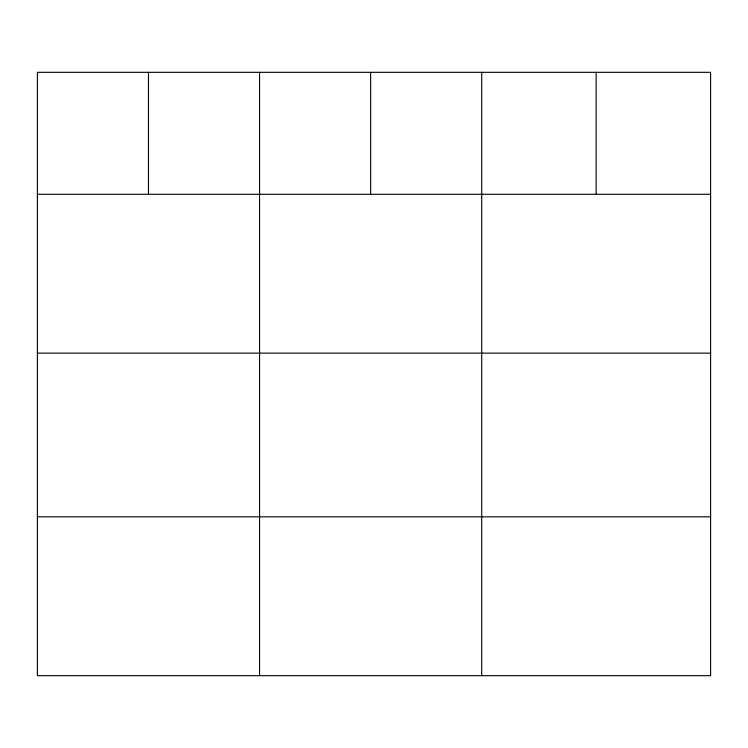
<?xml version="1.0" encoding="UTF-8"?>
<svg xmlns="http://www.w3.org/2000/svg" width="748" height="748" viewBox="0 0 748 748"><rect width="100%" height="100%" fill="white"/><g stroke="black" fill="none" stroke-linecap="round" stroke-linejoin="round"><path stroke-width="1.12" d="M710.6 194.284L710.6 675.678L37.4 675.678L37.4 72.322L710.6 72.322L710.6 194.284L37.4 194.284M37.4 353.14L710.6 353.14M37.4 516.821L710.6 516.821M596.156 72.322L596.156 194.284M481.712 72.322L481.712 675.678M370.634 72.322L370.634 194.284M259.556 72.322L259.556 675.678M148.478 72.322L148.478 194.284"/></g></svg>
